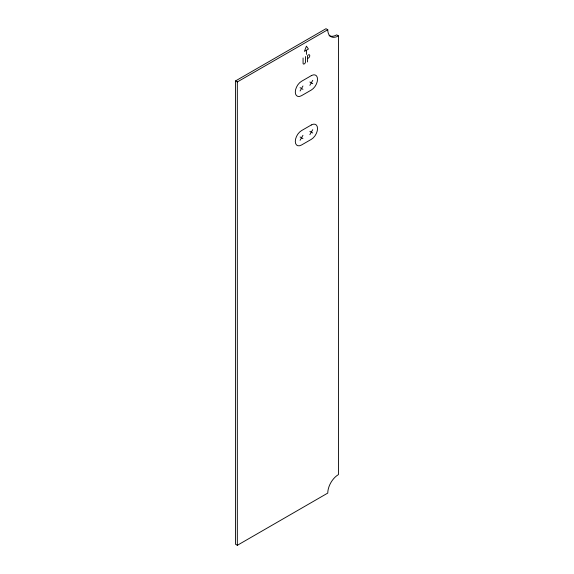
<?xml version="1.0" encoding="UTF-8"?>
<svg xmlns="http://www.w3.org/2000/svg" width="574" height="574" viewBox="0 0 574 574"><rect width="100%" height="100%" fill="white"/><g stroke="black" fill="none" stroke-linecap="round" stroke-linejoin="round"><path stroke-width="0.86" d="M300.087 90.979L302.957 86M309.874 85.325L312.751 80.346M300.087 140.3L302.957 135.321M309.874 134.646L312.751 129.667M235.548 80.92L325.989 28.7L327.768 29.726A15.103 8.718 -60 0 0 338.452 35.889L338.452 474.59A15.103 8.718 -60 0 0 327.768 493.08L237.327 545.3L235.548 544.274L235.548 80.92L237.327 81.946L327.768 29.726M306.272 50.282L304.399 51.366L306.416 46.164L308.432 49.034L306.416 50.196L306.416 54.386M307.657 58.483L308.389 58.06A1.937 1.119 -60 0 0 309.759 55.685A1.937 1.119 -60 0 0 308.389 54.896L308.181 55.011A0.947 0.545 -60 0 0 307.513 56.166L307.513 61.978M338.452 35.889L336.673 34.863A15.103 8.718 -60 0 1 329.117 35.61M309.874 82.01L312.751 83.668M300.087 87.657L302.957 89.322M309.874 131.331L312.751 132.989M300.087 136.978L302.957 138.635M305.533 56.539L305.533 61.762A1.744 1.004 -60 0 1 304.306 63.901A1.744 1.004 -60 0 1 303.072 63.19L303.072 57.96M237.327 81.946L237.327 545.3M311.309 75.646L301.522 81.3A8.811 5.087 -60 0 0 295.294 92.084A8.811 5.087 -60 0 0 301.522 95.679L311.309 90.032A8.811 5.087 -60 0 0 317.537 79.241A8.811 5.087 -60 0 0 311.309 75.646M311.309 124.967L301.522 130.614A8.811 5.087 -60 0 0 295.294 141.405A8.811 5.087 -60 0 0 301.522 145L311.309 139.353A8.811 5.087 -60 0 0 317.537 128.562A8.811 5.087 -60 0 0 311.309 124.967"/></g></svg>
